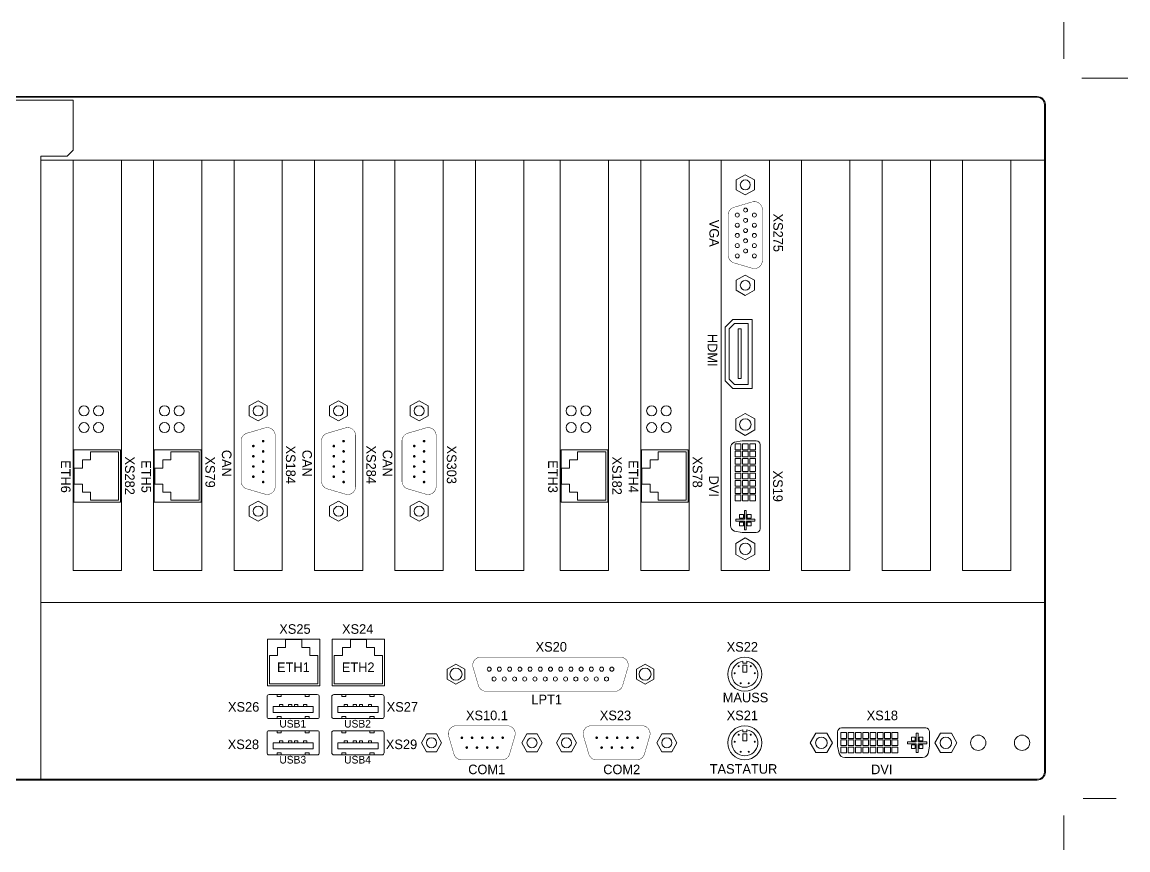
# Model space of a CAD drawing. Extents: x -2364 to 9601, y -871 to 1549.
# Drawn here: x 309.9 to 598.6, y 1332.4 to 1548.6 of the extents above; entities that cross this region are included whole.
import ezdxf

# ---------------------------------------------------------------- set-up
doc = ezdxf.new("R2010")
doc.units = 0
doc.layers.get('0').update_dxf_attribs({"linetype": 'CONTINUOUS'})
doc.layers.add('NRS', color=1, linetype='CONTINUOUS')

msp = doc.modelspace()

# ---------------------------------------------------------------- linework, layer by layer
at = {"color": 7, "lineweight": 13}
for p, q in [((581.84091, 1538.9886), (581.84091, 1548.57464)), ((598.5985, 1533.93128), (586.56107, 1533.93128)), ((574.95035, 1529.14134), (127.51889, 1529.14134)), ((574.95035, 1528.93128), (127.51889, 1528.93128)), ((188.82701, 1528.2272), (323.21553, 1528.2272)), ((323.21553, 1515.12335), (323.21553, 1528.2272)), ((576.84091, 1352.6895), (576.84091, 1527.04072)), ((577.05097, 1352.6895), (577.05097, 1527.04072)), ((314.8198, 1512.49749), (314.8198, 1513.58799)), ((314.8198, 1513.58799), (321.6375, 1513.58799)), ((321.6375, 1513.58799), (323.21553, 1515.12335)), ((314.8198, 1512.49749), (576.84091, 1512.49749)), ((314.8198, 1512.49749), (314.8198, 1405.36601)), ((314.8198, 1512.49749), (314.8198, 1405.36601)), ((314.8198, 1512.49749), (314.8198, 1350.79894)), ((323.22227, 1512.49749), (323.22227, 1405.36601)), ((323.22227, 1512.49749), (323.22227, 1405.36601)), ((335.82598, 1512.49749), (335.82598, 1405.36601)), ((335.82598, 1512.49749), (335.82598, 1405.36601)), ((335.82598, 1512.49749), (335.82598, 1405.36601)), ((335.82598, 1512.49749), (335.82598, 1405.36601)), ((344.22844, 1512.49749), (344.22844, 1405.36601)), ((356.83215, 1512.49749), (356.83215, 1405.36601)), ((356.83215, 1512.49749), (356.83215, 1405.36601)), ((365.23462, 1512.49749), (365.23462, 1405.36601)), ((377.83832, 1512.49749), (377.83832, 1405.36601)), ((377.83832, 1512.49749), (377.83832, 1405.36601)), ((386.24079, 1512.49749), (386.24079, 1405.36601)), ((552.79287, 1512.49749), (393.44617, 1512.49749)), ((398.84449, 1512.49749), (398.84449, 1405.36601)), ((398.84449, 1512.49749), (398.84449, 1405.36601)), ((407.24696, 1512.49749), (407.24696, 1405.36601)), ((419.85066, 1512.49749), (419.85066, 1405.36601)), ((419.85066, 1512.49749), (419.85066, 1405.36601)), ((428.25313, 1512.49749), (428.25313, 1405.36601)), ((440.85683, 1512.49749), (440.85683, 1405.36601)), ((440.85683, 1512.49749), (440.85683, 1405.36601)), ((450.41201, 1512.49749), (450.41201, 1405.36601)), ((463.01571, 1512.49749), (463.01571, 1405.36601)), ((463.01571, 1512.49749), (463.01571, 1405.36601)), ((471.41818, 1512.49749), (471.41818, 1405.36601)), ((484.02188, 1512.49749), (484.02188, 1405.36601)), ((484.02188, 1512.49749), (484.02188, 1405.36601)), ((492.42435, 1512.49749), (492.42435, 1405.36601)), ((505.02806, 1512.49749), (505.02806, 1405.36601)), ((505.02806, 1512.49749), (505.02806, 1405.36601)), ((513.43052, 1512.49749), (513.43052, 1405.36601)), ((526.03423, 1512.49749), (526.03423, 1405.36601)), ((526.03423, 1512.49749), (526.03423, 1405.36601)), ((534.4367, 1512.49749), (534.4367, 1405.36601)), ((547.0404, 1512.49749), (547.0404, 1405.36601)), ((555.44287, 1512.49749), (555.44287, 1405.36601)), ((568.04657, 1512.49749), (568.04657, 1405.36601)), ((498.71993, 1508.68086), (496.35934, 1507.36942)), ((496.35934, 1507.36942), (496.35934, 1504.74655)), ((501.08052, 1507.36942), (498.71993, 1508.68086)), ((501.08052, 1504.74655), (501.08052, 1507.36942)), ((496.35934, 1504.74655), (498.71993, 1503.43511)), ((498.71993, 1503.43511), (501.08052, 1504.74655)), ((498.71993, 1482.45211), (496.35934, 1481.14067)), ((496.35934, 1481.14067), (496.35934, 1478.51779)), ((501.08052, 1481.14067), (498.71993, 1482.45211)), ((501.08052, 1478.51779), (501.08052, 1481.14067)), ((496.35934, 1478.51779), (498.71993, 1477.20636)), ((498.71993, 1477.20636), (501.08052, 1478.51779)), ((493.4966, 1468.89618), (495.4966, 1470.89618)), ((494.4966, 1468.48196), (495.91081, 1469.89618)), ((495.4966, 1470.89618), (500.4966, 1470.89618)), ((495.91081, 1469.89618), (499.4966, 1469.89618)), ((499.4966, 1469.89618), (499.4966, 1453.89618)), ((500.4966, 1470.89618), (500.4966, 1452.89618)), ((493.4966, 1454.89618), (493.4966, 1468.89618)), ((494.4966, 1455.31039), (494.4966, 1468.48196)), ((496.89457, 1468.48196), (497.63006, 1468.48196)), ((496.89457, 1468.48196), (496.89457, 1455.47176)), ((497.63006, 1468.48196), (497.63006, 1455.47176)), ((494.4966, 1455.31039), (495.91081, 1453.89618)), ((497.63006, 1455.47176), (496.89457, 1455.47176)), ((493.4966, 1454.89618), (495.4966, 1452.89618)), ((500.4966, 1452.89618), (495.4966, 1452.89618)), ((499.4966, 1453.89618), (495.91081, 1453.89618)), ((369.17588, 1448.35349), (371.53647, 1449.66493)), ((371.53647, 1449.66493), (373.89706, 1448.35349)), ((390.18205, 1448.35349), (392.54264, 1449.66493)), ((392.54264, 1449.66493), (394.90323, 1448.35349)), ((411.18822, 1448.35349), (413.54881, 1449.66493)), ((413.54881, 1449.66493), (415.9094, 1448.35349)), ((369.17588, 1445.73062), (369.17588, 1448.35349)), ((373.89706, 1448.35349), (373.89706, 1445.73062)), ((390.18205, 1445.73062), (390.18205, 1448.35349)), ((394.90323, 1448.35349), (394.90323, 1445.73062)), ((411.18822, 1445.73062), (411.18822, 1448.35349)), ((415.9094, 1448.35349), (415.9094, 1445.73062)), ((498.71993, 1446.37387), (496.21993, 1444.9305)), ((501.21993, 1444.9305), (498.71993, 1446.37387)), ((371.53647, 1444.41918), (369.17588, 1445.73062)), ((373.89706, 1445.73062), (371.53647, 1444.41918)), ((392.54264, 1444.41918), (390.18205, 1445.73062)), ((394.90323, 1445.73062), (392.54264, 1444.41918)), ((413.54881, 1444.41918), (411.18822, 1445.73062)), ((415.9094, 1445.73062), (413.54881, 1444.41918)), ((496.21993, 1444.9305), (496.21993, 1442.04375)), ((501.21993, 1442.04375), (501.21993, 1444.9305)), ((496.21993, 1442.04375), (498.71993, 1440.60037)), ((498.71993, 1440.60037), (501.21993, 1442.04375)), ((497.85993, 1439.23712), (495.88559, 1438.82901)), ((497.56493, 1438.39712), (496.06493, 1438.39712)), ((496.06493, 1438.39712), (496.06493, 1436.89712)), ((497.56493, 1438.39712), (497.56493, 1436.89712)), ((497.85993, 1439.23712), (501.57993, 1439.23712)), ((497.96993, 1438.39712), (499.46993, 1438.39712)), ((497.96993, 1438.39712), (497.96993, 1436.89712)), ((499.46993, 1438.39712), (499.46993, 1436.89712)), ((499.87493, 1438.39712), (501.37493, 1438.39712)), ((499.87493, 1438.39712), (499.87493, 1436.89712)), ((501.37493, 1438.39712), (501.37493, 1436.89712)), ((502.57993, 1438.23712), (502.57993, 1416.23712)), ((335.62201, 1436.8278), (323.42624, 1436.8278)), ((323.42624, 1423.17378), (323.42624, 1436.8278)), ((327.74469, 1436.30264), (335.09685, 1436.30264)), ((327.74469, 1434.20202), (327.74469, 1436.30264)), ((335.09685, 1436.30264), (335.09685, 1423.69894)), ((335.62201, 1423.17378), (335.62201, 1436.8278)), ((356.62818, 1436.8278), (344.43241, 1436.8278)), ((344.43241, 1423.17378), (344.43241, 1436.8278)), ((348.75086, 1436.30264), (356.10302, 1436.30264)), ((348.75086, 1434.20202), (348.75086, 1436.30264)), ((356.10302, 1436.30264), (356.10302, 1423.69894)), ((356.62818, 1423.17378), (356.62818, 1436.8278)), ((462.81174, 1436.8278), (450.61598, 1436.8278)), ((450.61598, 1423.17378), (450.61598, 1436.8278)), ((454.93443, 1436.30264), (462.28659, 1436.30264)), ((454.93443, 1434.20202), (454.93443, 1436.30264)), ((462.28659, 1436.30264), (462.28659, 1423.69894)), ((462.81174, 1423.17378), (462.81174, 1436.8278)), ((483.81791, 1436.8278), (471.62215, 1436.8278)), ((471.62215, 1423.17378), (471.62215, 1436.8278)), ((475.9406, 1436.30264), (483.29276, 1436.30264)), ((475.9406, 1434.20202), (475.9406, 1436.30264)), ((483.29276, 1436.30264), (483.29276, 1423.69894)), ((483.81791, 1423.17378), (483.81791, 1436.8278)), ((494.85993, 1437.40598), (494.85993, 1417.06826)), ((497.56493, 1436.89712), (496.06493, 1436.89712)), ((496.06493, 1436.49212), (496.06493, 1434.99212)), ((497.56493, 1436.49212), (496.06493, 1436.49212)), ((497.56493, 1434.99212), (496.06493, 1434.99212)), ((497.56493, 1436.49212), (497.56493, 1434.99212)), ((497.96993, 1436.89712), (499.46993, 1436.89712)), ((497.96993, 1436.49212), (497.96993, 1434.99212)), ((497.96993, 1436.49212), (499.46993, 1436.49212)), ((497.96993, 1434.99212), (499.46993, 1434.99212)), ((499.46993, 1436.49212), (499.46993, 1434.99212)), ((499.87493, 1436.89712), (501.37493, 1436.89712)), ((499.87493, 1436.49212), (501.37493, 1436.49212)), ((499.87493, 1436.49212), (499.87493, 1434.99212)), ((499.87493, 1434.99212), (501.37493, 1434.99212)), ((501.37493, 1436.49212), (501.37493, 1434.99212)), ((323.54346, 1427.90017), (323.54346, 1432.10141)), ((323.54346, 1432.10141), (325.64408, 1432.10141)), ((325.64408, 1432.10141), (325.64408, 1434.20202)), ((325.64408, 1434.20202), (327.74469, 1434.20202)), ((344.54963, 1427.90017), (344.54963, 1432.10141)), ((344.54963, 1432.10141), (346.65025, 1432.10141)), ((346.65025, 1432.10141), (346.65025, 1434.20202)), ((346.65025, 1434.20202), (348.75086, 1434.20202)), ((450.73319, 1427.90017), (450.73319, 1432.10141)), ((450.73319, 1432.10141), (452.83381, 1432.10141)), ((452.83381, 1432.10141), (452.83381, 1434.20202)), ((452.83381, 1434.20202), (454.93443, 1434.20202)), ((471.73937, 1427.90017), (471.73937, 1432.10141)), ((471.73937, 1432.10141), (473.83998, 1432.10141)), ((473.83998, 1432.10141), (473.83998, 1434.20202)), ((473.83998, 1434.20202), (475.9406, 1434.20202)), ((496.06493, 1434.58712), (496.06493, 1433.08712)), ((497.56493, 1434.58712), (496.06493, 1434.58712)), ((497.56493, 1433.08712), (496.06493, 1433.08712)), ((496.06493, 1432.68212), (496.06493, 1431.18212)), ((497.56493, 1432.68212), (496.06493, 1432.68212)), ((497.56493, 1434.58712), (497.56493, 1433.08712)), ((497.56493, 1432.68212), (497.56493, 1431.18212)), ((497.96993, 1434.58712), (497.96993, 1433.08712)), ((497.96993, 1434.58712), (499.46993, 1434.58712)), ((497.96993, 1433.08712), (499.46993, 1433.08712)), ((497.96993, 1432.68212), (497.96993, 1431.18212)), ((497.96993, 1432.68212), (499.46993, 1432.68212)), ((499.46993, 1434.58712), (499.46993, 1433.08712)), ((499.46993, 1432.68212), (499.46993, 1431.18212)), ((499.87493, 1434.58712), (501.37493, 1434.58712)), ((499.87493, 1434.58712), (499.87493, 1433.08712)), ((499.87493, 1433.08712), (501.37493, 1433.08712)), ((499.87493, 1432.68212), (501.37493, 1432.68212)), ((499.87493, 1432.68212), (499.87493, 1431.18212)), ((501.37493, 1434.58712), (501.37493, 1433.08712)), ((501.37493, 1432.68212), (501.37493, 1431.18212)), ((497.56493, 1431.18212), (496.06493, 1431.18212)), ((496.06493, 1430.77712), (496.06493, 1429.27712)), ((497.56493, 1430.77712), (496.06493, 1430.77712)), ((497.56493, 1429.27712), (496.06493, 1429.27712)), ((497.56493, 1430.77712), (497.56493, 1429.27712)), ((497.96993, 1431.18212), (499.46993, 1431.18212)), ((497.96993, 1430.77712), (497.96993, 1429.27712)), ((497.96993, 1430.77712), (499.46993, 1430.77712)), ((497.96993, 1429.27712), (499.46993, 1429.27712)), ((499.46993, 1430.77712), (499.46993, 1429.27712)), ((499.87493, 1431.18212), (501.37493, 1431.18212)), ((499.87493, 1430.77712), (501.37493, 1430.77712)), ((499.87493, 1430.77712), (499.87493, 1429.27712)), ((499.87493, 1429.27712), (501.37493, 1429.27712)), ((501.37493, 1430.77712), (501.37493, 1429.27712)), ((325.64408, 1427.90017), (323.54346, 1427.90017)), ((325.64408, 1425.79956), (325.64408, 1427.90017)), ((346.65025, 1427.90017), (344.54963, 1427.90017)), ((346.65025, 1425.79956), (346.65025, 1427.90017)), ((452.83381, 1427.90017), (450.73319, 1427.90017)), ((452.83381, 1425.79956), (452.83381, 1427.90017)), ((473.83998, 1427.90017), (471.73937, 1427.90017)), ((473.83998, 1425.79956), (473.83998, 1427.90017)), ((496.06493, 1428.87212), (496.06493, 1427.37212)), ((497.56493, 1428.87212), (496.06493, 1428.87212)), ((497.56493, 1427.37212), (496.06493, 1427.37212)), ((496.06493, 1426.96712), (496.06493, 1425.46712)), ((497.56493, 1426.96712), (496.06493, 1426.96712)), ((497.56493, 1428.87212), (497.56493, 1427.37212)), ((497.56493, 1426.96712), (497.56493, 1425.46712)), ((497.96993, 1428.87212), (497.96993, 1427.37212)), ((497.96993, 1428.87212), (499.46993, 1428.87212)), ((497.96993, 1427.37212), (499.46993, 1427.37212)), ((497.96993, 1426.96712), (497.96993, 1425.46712)), ((497.96993, 1426.96712), (499.46993, 1426.96712)), ((499.46993, 1428.87212), (499.46993, 1427.37212)), ((499.46993, 1426.96712), (499.46993, 1425.46712)), ((499.87493, 1428.87212), (501.37493, 1428.87212)), ((499.87493, 1428.87212), (499.87493, 1427.37212)), ((499.87493, 1427.37212), (501.37493, 1427.37212)), ((499.87493, 1426.96712), (501.37493, 1426.96712)), ((499.87493, 1426.96712), (499.87493, 1425.46712)), ((501.37493, 1428.87212), (501.37493, 1427.37212)), ((501.37493, 1426.96712), (501.37493, 1425.46712)), ((327.74469, 1425.79956), (325.64408, 1425.79956)), ((327.74469, 1423.69894), (327.74469, 1425.79956)), ((335.09685, 1423.69894), (327.74469, 1423.69894)), ((348.75086, 1425.79956), (346.65025, 1425.79956)), ((348.75086, 1423.69894), (348.75086, 1425.79956)), ((356.10302, 1423.69894), (348.75086, 1423.69894)), ((369.17588, 1422.12474), (371.53647, 1423.43618)), ((371.53647, 1423.43618), (373.89706, 1422.12474)), ((390.18205, 1422.12474), (392.54264, 1423.43618)), ((392.54264, 1423.43618), (394.90323, 1422.12474)), ((411.18822, 1422.12474), (413.54881, 1423.43618)), ((413.54881, 1423.43618), (415.9094, 1422.12474)), ((454.93443, 1425.79956), (452.83381, 1425.79956)), ((454.93443, 1423.69894), (454.93443, 1425.79956)), ((462.28659, 1423.69894), (454.93443, 1423.69894)), ((475.9406, 1425.79956), (473.83998, 1425.79956)), ((475.9406, 1423.69894), (475.9406, 1425.79956)), ((483.29276, 1423.69894), (475.9406, 1423.69894)), ((497.56493, 1425.46712), (496.06493, 1425.46712)), ((496.06493, 1425.06212), (496.06493, 1423.56212)), ((497.56493, 1425.06212), (496.06493, 1425.06212)), ((497.56493, 1423.56212), (496.06493, 1423.56212)), ((497.56493, 1425.06212), (497.56493, 1423.56212)), ((497.96993, 1425.46712), (499.46993, 1425.46712)), ((497.96993, 1425.06212), (497.96993, 1423.56212)), ((497.96993, 1425.06212), (499.46993, 1425.06212)), ((497.96993, 1423.56212), (499.46993, 1423.56212)), ((499.46993, 1425.06212), (499.46993, 1423.56212)), ((499.87493, 1425.46712), (501.37493, 1425.46712)), ((499.87493, 1425.06212), (501.37493, 1425.06212)), ((499.87493, 1425.06212), (499.87493, 1423.56212)), ((499.87493, 1423.56212), (501.37493, 1423.56212)), ((501.37493, 1425.06212), (501.37493, 1423.56212)), ((323.42624, 1423.17378), (335.62201, 1423.17378)), ((344.43241, 1423.17378), (356.62818, 1423.17378)), ((369.17588, 1419.50186), (369.17588, 1422.12474)), ((373.89706, 1422.12474), (373.89706, 1419.50186)), ((390.18205, 1419.50186), (390.18205, 1422.12474)), ((394.90323, 1422.12474), (394.90323, 1419.50186)), ((411.18822, 1419.50186), (411.18822, 1422.12474)), ((415.9094, 1422.12474), (415.9094, 1419.50186)), ((450.61598, 1423.17378), (462.81174, 1423.17378)), ((471.62215, 1423.17378), (483.81791, 1423.17378)), ((498.46993, 1420.98712), (498.46993, 1418.73712)), ((498.46993, 1420.98712), (498.96993, 1420.98712)), ((498.96993, 1420.98712), (498.96993, 1418.73712)), ((371.53647, 1418.19043), (369.17588, 1419.50186)), ((373.89706, 1419.50186), (371.53647, 1418.19043)), ((392.54264, 1418.19043), (390.18205, 1419.50186)), ((394.90323, 1419.50186), (392.54264, 1418.19043)), ((413.54881, 1418.19043), (411.18822, 1419.50186)), ((415.9094, 1419.50186), (413.54881, 1418.19043)), ((496.21993, 1418.73712), (498.46993, 1418.73712)), ((496.21993, 1418.73712), (496.21993, 1418.23712)), ((496.21993, 1418.23712), (498.46993, 1418.23712)), ((497.21993, 1419.98712), (497.21993, 1418.98712)), ((498.21993, 1419.98712), (497.21993, 1419.98712)), ((498.21993, 1418.98712), (497.21993, 1418.98712)), ((498.21993, 1417.98712), (497.21993, 1417.98712)), ((497.21993, 1417.98712), (497.21993, 1416.98712)), ((498.21993, 1419.98712), (498.21993, 1418.98712)), ((498.21993, 1417.98712), (498.21993, 1416.98712)), ((498.46993, 1418.23712), (498.46993, 1415.98712)), ((498.96993, 1418.73712), (501.21993, 1418.73712)), ((498.96993, 1418.23712), (498.96993, 1415.98712)), ((498.96993, 1418.23712), (501.21993, 1418.23712)), ((499.21993, 1419.98712), (500.21993, 1419.98712)), ((499.21993, 1419.98712), (499.21993, 1418.98712)), ((499.21993, 1418.98712), (500.21993, 1418.98712)), ((499.21993, 1417.98712), (500.21993, 1417.98712)), ((499.21993, 1417.98712), (499.21993, 1416.98712)), ((500.21993, 1419.98712), (500.21993, 1418.98712)), ((500.21993, 1417.98712), (500.21993, 1416.98712)), ((501.21993, 1418.73712), (501.21993, 1418.23712)), ((497.85993, 1415.23712), (495.88559, 1415.64524)), ((498.21993, 1416.98712), (497.21993, 1416.98712)), ((497.85993, 1415.23712), (501.57993, 1415.23712)), ((498.46993, 1415.98712), (498.96993, 1415.98712)), ((499.21993, 1416.98712), (500.21993, 1416.98712)), ((496.21993, 1412.4305), (498.71993, 1413.87387)), ((496.21993, 1409.54375), (496.21993, 1412.4305)), ((498.71993, 1413.87387), (501.21993, 1412.4305)), ((501.21993, 1412.4305), (501.21993, 1409.54375)), ((498.71993, 1408.10037), (496.21993, 1409.54375)), ((501.21993, 1409.54375), (498.71993, 1408.10037)), ((335.82598, 1405.36601), (323.22227, 1405.36601)), ((356.83215, 1405.36601), (344.22844, 1405.36601)), ((377.83832, 1405.36601), (365.23462, 1405.36601)), ((398.84449, 1405.36601), (386.24079, 1405.36601)), ((419.85066, 1405.36601), (407.24696, 1405.36601)), ((440.85683, 1405.36601), (428.25313, 1405.36601)), ((463.01571, 1405.36601), (450.41201, 1405.36601)), ((484.02188, 1405.36601), (471.41818, 1405.36601)), ((505.02806, 1405.36601), (492.42435, 1405.36601)), ((526.03423, 1405.36601), (513.43052, 1405.36601)), ((547.0404, 1405.36601), (534.4367, 1405.36601)), ((568.04657, 1405.36601), (555.44287, 1405.36601)), ((576.84091, 1396.96354), (314.8198, 1396.96354)), ((373.98534, 1387.42971), (373.98534, 1375.23395)), ((373.98534, 1387.42971), (387.63935, 1387.42971)), ((378.71173, 1387.3125), (382.91296, 1387.3125)), ((378.71173, 1385.21188), (378.71173, 1387.3125)), ((382.91296, 1387.3125), (382.91296, 1385.21188)), ((387.63935, 1375.23395), (387.63935, 1387.42971)), ((390.89492, 1387.42971), (390.89492, 1375.23395)), ((390.89492, 1387.42971), (404.54893, 1387.42971)), ((395.62131, 1385.21188), (395.62131, 1387.3125)), ((395.62131, 1387.3125), (399.82254, 1387.3125)), ((399.82254, 1387.3125), (399.82254, 1385.21188)), ((404.54893, 1375.23395), (404.54893, 1387.42971)), ((374.51049, 1375.7591), (374.51049, 1383.11126)), ((374.51049, 1383.11126), (376.61111, 1383.11126)), ((376.61111, 1383.11126), (376.61111, 1385.21188)), ((376.61111, 1385.21188), (378.71173, 1385.21188)), ((382.91296, 1385.21188), (385.01358, 1385.21188)), ((385.01358, 1385.21188), (385.01358, 1383.11126)), ((385.01358, 1383.11126), (387.11419, 1383.11126)), ((387.11419, 1383.11126), (387.11419, 1375.7591)), ((391.42007, 1383.11126), (393.52069, 1383.11126)), ((391.42007, 1375.7591), (391.42007, 1383.11126)), ((393.52069, 1385.21188), (395.62131, 1385.21188)), ((393.52069, 1383.11126), (393.52069, 1385.21188)), ((399.82254, 1385.21188), (401.92316, 1385.21188)), ((401.92316, 1385.21188), (401.92316, 1383.11126)), ((401.92316, 1383.11126), (404.02377, 1383.11126)), ((404.02377, 1383.11126), (404.02377, 1375.7591)), ((420.90873, 1379.56526), (423.18271, 1380.87814)), ((423.18271, 1380.87814), (425.4567, 1379.56526)), ((470.27323, 1379.56526), (472.54722, 1380.87814)), ((472.54722, 1380.87814), (474.8212, 1379.56526)), ((498.05243, 1381.66211), (498.05243, 1381.13753)), ((498.05243, 1381.13753), (499.10158, 1381.13753)), ((498.05243, 1378.77695), (498.05243, 1380.61296)), ((498.05243, 1380.61296), (499.10158, 1380.61296)), ((499.10158, 1381.13753), (499.10158, 1381.66211)), ((499.10158, 1380.61296), (499.10158, 1378.77695)), ((420.90873, 1376.93949), (420.90873, 1379.56526)), ((425.4567, 1379.56526), (425.4567, 1376.93949)), ((470.27323, 1376.93949), (470.27323, 1379.56526)), ((474.8212, 1379.56526), (474.8212, 1376.93949)), ((499.10158, 1378.77695), (498.05243, 1378.77695)), ((373.98534, 1375.23395), (387.63935, 1375.23395)), ((387.11419, 1375.7591), (374.51049, 1375.7591)), ((390.89492, 1375.23395), (404.54893, 1375.23395)), ((404.02377, 1375.7591), (391.42007, 1375.7591)), ((423.18271, 1375.6266), (420.90873, 1376.93949)), ((425.4567, 1376.93949), (423.18271, 1375.6266)), ((472.54722, 1375.6266), (470.27323, 1376.93949)), ((474.8212, 1376.93949), (472.54722, 1375.6266)), ((373.85026, 1367.16959), (373.85026, 1372.42155)), ((374.37545, 1372.94675), (386.98017, 1372.94675)), ((376.47624, 1372.42155), (376.47624, 1372.94675)), ((376.47624, 1372.42155), (377.52663, 1372.42155)), ((377.52663, 1372.42155), (377.52663, 1372.94675)), ((383.82899, 1372.94675), (383.82899, 1372.42155)), ((383.82899, 1372.42155), (384.87938, 1372.42155)), ((384.87938, 1372.94675), (384.87938, 1372.42155)), ((387.50537, 1372.42155), (387.50537, 1367.16959)), ((390.75984, 1367.16959), (390.75984, 1372.42155)), ((391.28503, 1372.94675), (403.88975, 1372.94675)), ((393.38582, 1372.42155), (393.38582, 1372.94675)), ((393.38582, 1372.42155), (394.43621, 1372.42155)), ((394.43621, 1372.42155), (394.43621, 1372.94675)), ((400.73857, 1372.94675), (400.73857, 1372.42155)), ((400.73857, 1372.42155), (401.78896, 1372.42155)), ((401.78896, 1372.94675), (401.78896, 1372.42155)), ((404.41495, 1372.42155), (404.41495, 1367.16959)), ((385.92978, 1369.79557), (375.42585, 1369.79557)), ((375.42585, 1369.79557), (375.42585, 1368.21998)), ((377.94679, 1370.32077), (377.10647, 1370.32077)), ((377.10647, 1370.32077), (377.10647, 1369.79557)), ((377.94679, 1370.32077), (377.94679, 1369.79557)), ((380.31017, 1370.32077), (379.46986, 1370.32077)), ((379.46986, 1370.32077), (379.46986, 1369.79557)), ((380.31017, 1370.32077), (380.31017, 1369.79557)), ((381.04545, 1369.79557), (381.04545, 1370.32077)), ((381.88576, 1370.32077), (381.04545, 1370.32077)), ((381.88576, 1369.79557), (381.88576, 1370.32077)), ((383.40883, 1369.79557), (383.40883, 1370.32077)), ((384.24915, 1370.32077), (383.40883, 1370.32077)), ((384.24915, 1369.79557), (384.24915, 1370.32077)), ((385.92978, 1368.21998), (385.92978, 1369.79557)), ((392.33543, 1369.79557), (392.33543, 1368.21998)), ((402.83936, 1369.79557), (392.33543, 1369.79557)), ((394.85637, 1370.32077), (394.01605, 1370.32077)), ((394.01605, 1370.32077), (394.01605, 1369.79557)), ((394.85637, 1370.32077), (394.85637, 1369.79557)), ((397.21975, 1370.32077), (396.37944, 1370.32077)), ((396.37944, 1370.32077), (396.37944, 1369.79557)), ((397.21975, 1370.32077), (397.21975, 1369.79557)), ((397.95503, 1369.79557), (397.95503, 1370.32077)), ((398.79534, 1370.32077), (397.95503, 1370.32077)), ((398.79534, 1369.79557), (398.79534, 1370.32077)), ((400.31841, 1369.79557), (400.31841, 1370.32077)), ((401.15873, 1370.32077), (400.31841, 1370.32077)), ((401.15873, 1369.79557), (401.15873, 1370.32077)), ((402.83936, 1368.21998), (402.83936, 1369.79557)), ((386.98017, 1366.64439), (374.37545, 1366.64439)), ((375.42585, 1368.21998), (385.92978, 1368.21998)), ((376.47624, 1366.64439), (376.47624, 1367.16959)), ((377.52663, 1367.16959), (376.47624, 1367.16959)), ((377.52663, 1366.64439), (377.52663, 1367.16959)), ((384.87938, 1367.16959), (383.82899, 1367.16959)), ((383.82899, 1367.16959), (383.82899, 1366.64439)), ((384.87938, 1367.16959), (384.87938, 1366.64439)), ((403.88975, 1366.64439), (391.28503, 1366.64439)), ((392.33543, 1368.21998), (402.83936, 1368.21998)), ((393.38582, 1366.64439), (393.38582, 1367.16959)), ((394.43621, 1367.16959), (393.38582, 1367.16959)), ((394.43621, 1366.64439), (394.43621, 1367.16959)), ((400.73857, 1367.16959), (400.73857, 1366.64439)), ((401.78896, 1367.16959), (400.73857, 1367.16959)), ((401.78896, 1367.16959), (401.78896, 1366.64439)), ((373.85026, 1357.71605), (373.85026, 1362.96802)), ((374.37545, 1363.49321), (386.98017, 1363.49321)), ((376.47624, 1362.96802), (376.47624, 1363.49321)), ((376.47624, 1362.96802), (377.52663, 1362.96802)), ((377.52663, 1362.96802), (377.52663, 1363.49321)), ((383.82899, 1363.49321), (383.82899, 1362.96802)), ((383.82899, 1362.96802), (384.87938, 1362.96802)), ((384.87938, 1363.49321), (384.87938, 1362.96802)), ((387.50537, 1362.96802), (387.50537, 1357.71605)), ((390.75984, 1357.71605), (390.75984, 1362.96802)), ((391.28503, 1363.49321), (403.88975, 1363.49321)), ((393.38582, 1362.96802), (393.38582, 1363.49321)), ((393.38582, 1362.96802), (394.43621, 1362.96802)), ((394.43621, 1362.96802), (394.43621, 1363.49321)), ((400.73857, 1363.49321), (400.73857, 1362.96802)), ((400.73857, 1362.96802), (401.78896, 1362.96802)), ((401.78896, 1363.49321), (401.78896, 1362.96802)), ((404.41495, 1362.96802), (404.41495, 1357.71605)), ((414.17902, 1360.34203), (415.49046, 1362.70262)), ((415.49046, 1362.70262), (418.11334, 1362.70262)), ((418.11334, 1362.70262), (419.42477, 1360.34203)), ((440.40778, 1360.34203), (441.71921, 1362.70262)), ((441.71921, 1362.70262), (444.34209, 1362.70262)), ((444.34209, 1362.70262), (445.65353, 1360.34203)), ((449.38633, 1360.34203), (450.69776, 1362.70262)), ((450.69776, 1362.70262), (453.32064, 1362.70262)), ((453.32064, 1362.70262), (454.63208, 1360.34203)), ((475.61508, 1360.34203), (476.92652, 1362.70262)), ((476.92652, 1362.70262), (479.54939, 1362.70262)), ((479.54939, 1362.70262), (480.86083, 1360.34203)), ((498.05243, 1363.75177), (498.05243, 1363.2272)), ((498.05243, 1363.2272), (499.10158, 1363.2272)), ((498.05243, 1362.70262), (499.10158, 1362.70262)), ((498.05243, 1360.86661), (498.05243, 1362.70262)), ((499.10158, 1363.2272), (499.10158, 1363.75177)), ((499.10158, 1362.70262), (499.10158, 1360.86661)), ((517.13529, 1362.84203), (515.69191, 1360.34203)), ((520.02204, 1362.84203), (517.13529, 1362.84203)), ((521.46542, 1360.34203), (520.02204, 1362.84203)), ((522.82866, 1359.48203), (522.82866, 1363.20203)), ((523.66866, 1361.49703), (523.66866, 1362.99703)), ((523.66866, 1362.99703), (525.16866, 1362.99703)), ((523.82866, 1364.20203), (545.82866, 1364.20203)), ((525.16866, 1361.49703), (525.16866, 1362.99703)), ((525.57366, 1361.49703), (525.57366, 1362.99703)), ((525.57366, 1362.99703), (527.07366, 1362.99703)), ((527.07366, 1361.49703), (527.07366, 1362.99703)), ((527.47866, 1361.49703), (527.47866, 1362.99703)), ((527.47866, 1362.99703), (528.97866, 1362.99703)), ((528.97866, 1361.49703), (528.97866, 1362.99703)), ((529.38366, 1361.49703), (529.38366, 1362.99703)), ((529.38366, 1362.99703), (530.88366, 1362.99703)), ((530.88366, 1361.49703), (530.88366, 1362.99703)), ((531.28866, 1361.49703), (531.28866, 1362.99703)), ((531.28866, 1362.99703), (532.78866, 1362.99703)), ((532.78866, 1361.49703), (532.78866, 1362.99703)), ((533.19366, 1361.49703), (533.19366, 1362.99703)), ((533.19366, 1362.99703), (534.69366, 1362.99703)), ((534.69366, 1361.49703), (534.69366, 1362.99703)), ((535.09866, 1361.49703), (535.09866, 1362.99703)), ((535.09866, 1362.99703), (536.59866, 1362.99703)), ((536.59866, 1361.49703), (536.59866, 1362.99703)), ((537.00366, 1361.49703), (537.00366, 1362.99703)), ((537.00366, 1362.99703), (538.50366, 1362.99703)), ((538.50366, 1361.49703), (538.50366, 1362.99703)), ((543.32866, 1360.59203), (543.32866, 1362.84203)), ((543.32866, 1362.84203), (543.82866, 1362.84203)), ((543.82866, 1360.59203), (543.82866, 1362.84203)), ((546.82866, 1359.48203), (546.82866, 1363.20203)), ((548.19191, 1360.34203), (549.63529, 1362.84203)), ((549.63529, 1362.84203), (552.52204, 1362.84203)), ((552.52204, 1362.84203), (553.96542, 1360.34203)), ((385.92978, 1360.34203), (375.42585, 1360.34203)), ((375.42585, 1360.34203), (375.42585, 1358.76644)), ((377.94679, 1360.86723), (377.10647, 1360.86723)), ((377.10647, 1360.86723), (377.10647, 1360.34203)), ((377.94679, 1360.86723), (377.94679, 1360.34203)), ((380.31017, 1360.86723), (379.46986, 1360.86723)), ((379.46986, 1360.86723), (379.46986, 1360.34203)), ((380.31017, 1360.86723), (380.31017, 1360.34203)), ((381.04545, 1360.34203), (381.04545, 1360.86723)), ((381.88576, 1360.86723), (381.04545, 1360.86723)), ((381.88576, 1360.34203), (381.88576, 1360.86723)), ((383.40883, 1360.34203), (383.40883, 1360.86723)), ((384.24915, 1360.86723), (383.40883, 1360.86723)), ((384.24915, 1360.34203), (384.24915, 1360.86723)), ((385.92978, 1358.76644), (385.92978, 1360.34203)), ((402.83936, 1360.34203), (392.33543, 1360.34203)), ((392.33543, 1360.34203), (392.33543, 1358.76644)), ((394.85637, 1360.86723), (394.01605, 1360.86723)), ((394.01605, 1360.86723), (394.01605, 1360.34203)), ((394.85637, 1360.86723), (394.85637, 1360.34203)), ((396.37944, 1360.86723), (396.37944, 1360.34203)), ((397.21975, 1360.86723), (396.37944, 1360.86723)), ((397.21975, 1360.86723), (397.21975, 1360.34203)), ((397.95503, 1360.34203), (397.95503, 1360.86723)), ((398.79534, 1360.86723), (397.95503, 1360.86723)), ((398.79534, 1360.34203), (398.79534, 1360.86723)), ((400.31841, 1360.34203), (400.31841, 1360.86723)), ((401.15873, 1360.86723), (400.31841, 1360.86723)), ((401.15873, 1360.34203), (401.15873, 1360.86723)), ((402.83936, 1358.76644), (402.83936, 1360.34203)), ((415.49046, 1357.98145), (414.17902, 1360.34203)), ((419.42477, 1360.34203), (418.11334, 1357.98145)), ((441.71921, 1357.98145), (440.40778, 1360.34203)), ((445.65353, 1360.34203), (444.34209, 1357.98145)), ((450.69776, 1357.98145), (449.38633, 1360.34203)), ((454.63208, 1360.34203), (453.32064, 1357.98145)), ((476.92652, 1357.98145), (475.61508, 1360.34203)), ((480.86083, 1360.34203), (479.54939, 1357.98145)), ((499.10158, 1360.86661), (498.05243, 1360.86661)), ((515.69191, 1360.34203), (517.13529, 1357.84203)), ((520.02204, 1357.84203), (521.46542, 1360.34203)), ((523.66866, 1361.49703), (525.16866, 1361.49703)), ((523.66866, 1359.59203), (523.66866, 1361.09203)), ((523.66866, 1361.09203), (525.16866, 1361.09203)), ((525.16866, 1359.59203), (525.16866, 1361.09203)), ((525.57366, 1361.49703), (527.07366, 1361.49703)), ((525.57366, 1361.09203), (527.07366, 1361.09203)), ((525.57366, 1359.59203), (525.57366, 1361.09203)), ((527.07366, 1359.59203), (527.07366, 1361.09203)), ((527.47866, 1361.49703), (528.97866, 1361.49703)), ((527.47866, 1361.09203), (528.97866, 1361.09203)), ((527.47866, 1359.59203), (527.47866, 1361.09203)), ((528.97866, 1359.59203), (528.97866, 1361.09203)), ((529.38366, 1361.49703), (530.88366, 1361.49703)), ((529.38366, 1361.09203), (530.88366, 1361.09203)), ((529.38366, 1359.59203), (529.38366, 1361.09203)), ((530.88366, 1359.59203), (530.88366, 1361.09203)), ((531.28866, 1361.49703), (532.78866, 1361.49703)), ((531.28866, 1361.09203), (532.78866, 1361.09203)), ((531.28866, 1359.59203), (531.28866, 1361.09203)), ((532.78866, 1359.59203), (532.78866, 1361.09203)), ((533.19366, 1361.49703), (534.69366, 1361.49703)), ((533.19366, 1361.09203), (534.69366, 1361.09203)), ((533.19366, 1359.59203), (533.19366, 1361.09203)), ((534.69366, 1359.59203), (534.69366, 1361.09203)), ((535.09866, 1361.49703), (536.59866, 1361.49703)), ((535.09866, 1361.09203), (536.59866, 1361.09203)), ((535.09866, 1359.59203), (535.09866, 1361.09203)), ((536.59866, 1359.59203), (536.59866, 1361.09203)), ((537.00366, 1361.49703), (538.50366, 1361.49703)), ((537.00366, 1361.09203), (538.50366, 1361.09203)), ((537.00366, 1359.59203), (537.00366, 1361.09203)), ((538.50366, 1359.59203), (538.50366, 1361.09203)), ((541.07866, 1360.59203), (543.32866, 1360.59203)), ((541.07866, 1360.09203), (541.07866, 1360.59203)), ((541.07866, 1360.09203), (543.32866, 1360.09203)), ((542.07866, 1360.84203), (542.07866, 1361.84203)), ((542.07866, 1361.84203), (543.07866, 1361.84203)), ((542.07866, 1360.84203), (543.07866, 1360.84203)), ((542.07866, 1359.84203), (543.07866, 1359.84203)), ((542.07866, 1359.84203), (542.07866, 1358.84203)), ((543.07866, 1360.84203), (543.07866, 1361.84203)), ((543.07866, 1359.84203), (543.07866, 1358.84203)), ((543.32866, 1357.84203), (543.32866, 1360.09203)), ((543.82866, 1360.59203), (546.07866, 1360.59203)), ((543.82866, 1360.09203), (546.07866, 1360.09203)), ((543.82866, 1357.84203), (543.82866, 1360.09203)), ((544.07866, 1360.84203), (544.07866, 1361.84203)), ((544.07866, 1361.84203), (545.07866, 1361.84203)), ((544.07866, 1360.84203), (545.07866, 1360.84203)), ((544.07866, 1359.84203), (544.07866, 1358.84203)), ((544.07866, 1359.84203), (545.07866, 1359.84203)), ((545.07866, 1360.84203), (545.07866, 1361.84203)), ((545.07866, 1359.84203), (545.07866, 1358.84203)), ((546.07866, 1360.09203), (546.07866, 1360.59203)), ((549.63529, 1357.84203), (548.19191, 1360.34203)), ((553.96542, 1360.34203), (552.52204, 1357.84203)), ((386.98017, 1357.19085), (374.37545, 1357.19085)), ((375.42585, 1358.76644), (385.92978, 1358.76644)), ((376.47624, 1357.19085), (376.47624, 1357.71605)), ((377.52663, 1357.71605), (376.47624, 1357.71605)), ((377.52663, 1357.19085), (377.52663, 1357.71605)), ((384.87938, 1357.71605), (383.82899, 1357.71605)), ((383.82899, 1357.71605), (383.82899, 1357.19085)), ((384.87938, 1357.71605), (384.87938, 1357.19085)), ((403.88975, 1357.19085), (391.28503, 1357.19085)), ((392.33543, 1358.76644), (402.83936, 1358.76644)), ((393.38582, 1357.19085), (393.38582, 1357.71605)), ((394.43621, 1357.71605), (393.38582, 1357.71605)), ((394.43621, 1357.19085), (394.43621, 1357.71605)), ((401.78896, 1357.71605), (400.73857, 1357.71605)), ((400.73857, 1357.71605), (400.73857, 1357.19085)), ((401.78896, 1357.71605), (401.78896, 1357.19085)), ((418.11334, 1357.98145), (415.49046, 1357.98145)), ((444.34209, 1357.98145), (441.71921, 1357.98145)), ((453.32064, 1357.98145), (450.69776, 1357.98145)), ((479.54939, 1357.98145), (476.92652, 1357.98145)), ((517.13529, 1357.84203), (520.02204, 1357.84203)), ((522.82866, 1359.48203), (523.23678, 1357.50769)), ((523.66866, 1359.59203), (525.16866, 1359.59203)), ((523.66866, 1359.18703), (523.66866, 1357.68703)), ((523.66866, 1359.18703), (525.16866, 1359.18703)), ((523.66866, 1357.68703), (525.16866, 1357.68703)), ((525.16866, 1359.18703), (525.16866, 1357.68703)), ((525.57366, 1359.59203), (527.07366, 1359.59203)), ((525.57366, 1359.18703), (527.07366, 1359.18703)), ((525.57366, 1359.18703), (525.57366, 1357.68703)), ((525.57366, 1357.68703), (527.07366, 1357.68703)), ((527.07366, 1359.18703), (527.07366, 1357.68703)), ((527.47866, 1359.59203), (528.97866, 1359.59203)), ((527.47866, 1359.18703), (528.97866, 1359.18703)), ((527.47866, 1359.18703), (527.47866, 1357.68703)), ((527.47866, 1357.68703), (528.97866, 1357.68703)), ((528.97866, 1359.18703), (528.97866, 1357.68703)), ((529.38366, 1359.59203), (530.88366, 1359.59203)), ((529.38366, 1359.18703), (530.88366, 1359.18703)), ((529.38366, 1359.18703), (529.38366, 1357.68703)), ((529.38366, 1357.68703), (530.88366, 1357.68703)), ((530.88366, 1359.18703), (530.88366, 1357.68703)), ((531.28866, 1359.59203), (532.78866, 1359.59203)), ((531.28866, 1359.18703), (532.78866, 1359.18703)), ((531.28866, 1359.18703), (531.28866, 1357.68703)), ((531.28866, 1357.68703), (532.78866, 1357.68703)), ((532.78866, 1359.18703), (532.78866, 1357.68703)), ((533.19366, 1359.59203), (534.69366, 1359.59203)), ((533.19366, 1359.18703), (534.69366, 1359.18703)), ((533.19366, 1359.18703), (533.19366, 1357.68703)), ((533.19366, 1357.68703), (534.69366, 1357.68703)), ((534.69366, 1359.18703), (534.69366, 1357.68703)), ((535.09866, 1359.59203), (536.59866, 1359.59203)), ((535.09866, 1359.18703), (536.59866, 1359.18703)), ((535.09866, 1359.18703), (535.09866, 1357.68703)), ((535.09866, 1357.68703), (536.59866, 1357.68703)), ((536.59866, 1359.18703), (536.59866, 1357.68703)), ((537.00366, 1359.59203), (538.50366, 1359.59203)), ((537.00366, 1359.18703), (538.50366, 1359.18703)), ((537.00366, 1359.18703), (537.00366, 1357.68703)), ((537.00366, 1357.68703), (538.50366, 1357.68703)), ((538.50366, 1359.18703), (538.50366, 1357.68703)), ((542.07866, 1358.84203), (543.07866, 1358.84203)), ((543.32866, 1357.84203), (543.82866, 1357.84203)), ((544.07866, 1358.84203), (545.07866, 1358.84203)), ((546.82866, 1359.48203), (546.42055, 1357.50769)), ((552.52204, 1357.84203), (549.63529, 1357.84203)), ((524.6598, 1356.48203), (544.99753, 1356.48203)), ((127.51889, 1350.79894), (574.95035, 1350.79894)), ((127.51889, 1350.58888), (574.95035, 1350.58888)), ((586.89823, 1345.79894), (595.56411, 1345.79894)), ((581.84091, 1332.36281), (581.84091, 1341.32023))]:
    msp.add_line(p, q, dxfattribs=at)
for points, const_width in [([(503.17882, 1486.30558), (503.17882, 1499.58164, 0.500705616), (500.48845, 1501.59467), (495.76727, 1500.20609, 0.332706414), (494.26104, 1498.19306), (494.26104, 1487.69416, 0.332706414), (495.76727, 1485.68112), (500.48845, 1484.29254, 0.500705616)], 0.10492), ([(375.99536, 1440.56571), (375.99536, 1427.28965, -0.500705616), (373.30499, 1425.27661), (368.58381, 1426.66519, -0.332706414), (367.07758, 1428.67823), (367.07758, 1439.17713, -0.332706414), (368.58381, 1441.19016), (373.30499, 1442.57874, -0.500705616)], 0.10492), ([(397.00153, 1440.56571), (397.00153, 1427.28965, -0.500705616), (394.31116, 1425.27661), (389.58998, 1426.66519, -0.332706414), (388.08375, 1428.67823), (388.08375, 1439.17713, -0.332706414), (389.58998, 1441.19016), (394.31116, 1442.57874, -0.500705616)], 0.10492), ([(418.0077, 1440.56571), (418.0077, 1427.28965, -0.500705616), (415.31733, 1425.27661), (410.59615, 1426.66519, -0.332706414), (409.08992, 1428.67823), (409.08992, 1439.17713, -0.332706414), (410.59615, 1441.19016), (415.31733, 1442.57874, -0.500705616)], 0.10492), ([(370.11178, 1437.84144, 1), (370.45415, 1437.84144, 1)], 0.34237), ([(372.67556, 1439.1196, 1), (373.01793, 1439.1196, 1)], 0.34237), ([(391.11795, 1437.84144, 1), (391.46032, 1437.84144, 1)], 0.34237), ([(393.68173, 1439.1196, 1), (394.0241, 1439.1196, 1)], 0.34237), ([(412.12412, 1437.84144, 1), (412.46649, 1437.84144, 1)], 0.34237), ([(414.6879, 1439.1196, 1), (415.03028, 1439.1196, 1)], 0.34237), ([(370.11178, 1435.17366, 1), (370.45415, 1435.17366, 1)], 0.34237), ([(372.67556, 1436.45182, 1), (373.01793, 1436.45182, 1)], 0.34237), ([(391.11795, 1435.17366, 1), (391.46032, 1435.17366, 1)], 0.34237), ([(393.68173, 1436.45182, 1), (394.0241, 1436.45182, 1)], 0.34237), ([(412.12412, 1435.17366, 1), (412.46649, 1435.17366, 1)], 0.34237), ([(414.6879, 1436.45182, 1), (415.03028, 1436.45182, 1)], 0.34237), ([(370.11178, 1432.50588, 1), (370.45415, 1432.50588, 1)], 0.34237), ([(372.67556, 1433.78404, 1), (373.01793, 1433.78404, 1)], 0.34237), ([(391.11795, 1432.50588, 1), (391.46032, 1432.50588, 1)], 0.34237), ([(393.68173, 1433.78404, 1), (394.0241, 1433.78404, 1)], 0.34237), ([(412.12412, 1432.50588, 1), (412.46649, 1432.50588, 1)], 0.34237), ([(414.6879, 1433.78404, 1), (415.03028, 1433.78404, 1)], 0.34237), ([(370.11178, 1429.83809, 1), (370.45415, 1429.83809, 1)], 0.34237), ([(372.67556, 1431.11625, 1), (373.01793, 1431.11625, 1)], 0.34237), ([(391.11795, 1429.83809, 1), (391.46032, 1429.83809, 1)], 0.34237), ([(393.68173, 1431.11625, 1), (394.0241, 1431.11625, 1)], 0.34237), ([(412.12412, 1429.83809, 1), (412.46649, 1429.83809, 1)], 0.34237), ([(414.6879, 1431.11625, 1), (415.03028, 1431.11625, 1)], 0.34237), ([(372.67556, 1428.44847, 1), (373.01793, 1428.44847, 1)], 0.34237), ([(393.68173, 1428.44847, 1), (394.0241, 1428.44847, 1)], 0.34237), ([(414.6879, 1428.44847, 1), (415.03028, 1428.44847, 1)], 0.34237), ([(429.66621, 1382.71618), (466.06372, 1382.71618, -0.500705616), (468.07898, 1380.02284), (466.68886, 1375.29645, -0.332706414), (464.6736, 1373.78856), (431.05632, 1373.78856, -0.332706414), (429.04107, 1375.29645), (427.65095, 1380.02284, -0.500705616)], 0.10503), ([(496.87213, 1380.35067, 1), (497.13442, 1380.35067, 1)], 0.26229), ([(500.01958, 1380.35067, 1), (500.28187, 1380.35067, 1)], 0.26229), ([(495.82298, 1378.51466, 1), (496.08527, 1378.51466, 1)], 0.26229), ([(501.06873, 1378.51466, 1), (501.33102, 1378.51466, 1)], 0.26229), ([(497.39671, 1375.89178, 1), (497.65899, 1375.89178, 1)], 0.26229), ([(499.49501, 1375.89178, 1), (499.75729, 1375.89178, 1)], 0.26229), ([(423.27825, 1364.80092), (436.5543, 1364.80092, -0.500705616), (438.56734, 1362.11055), (437.17876, 1357.38938, -0.332706414), (435.16572, 1355.88314), (424.66683, 1355.88314, -0.332706414), (422.65379, 1357.38938), (421.26521, 1362.11055, -0.500705616)], 0.10492), ([(458.48555, 1364.80092), (471.76161, 1364.80092, -0.500705616), (473.77464, 1362.11055), (472.38606, 1357.38938, -0.332706414), (470.37303, 1355.88314), (459.87413, 1355.88314, -0.332706414), (457.86109, 1357.38938), (456.47251, 1362.11055, -0.500705616)], 0.10492), ([(496.87213, 1362.44033, 1), (497.13442, 1362.44033, 1)], 0.26229), ([(500.01958, 1362.44033, 1), (500.28187, 1362.44033, 1)], 0.26229), ([(424.72435, 1361.48113, 1), (424.72435, 1361.8235, 1)], 0.34237), ([(427.39213, 1361.48113, 1), (427.39213, 1361.8235, 1)], 0.34237), ([(430.05992, 1361.48113, 1), (430.05992, 1361.8235, 1)], 0.34237), ([(432.7277, 1361.48113, 1), (432.7277, 1361.8235, 1)], 0.34237), ([(435.39548, 1361.48113, 1), (435.39548, 1361.8235, 1)], 0.34237), ([(459.93165, 1361.48113, 1), (459.93165, 1361.8235, 1)], 0.34237), ([(462.59944, 1361.48113, 1), (462.59944, 1361.8235, 1)], 0.34237), ([(465.26722, 1361.48113, 1), (465.26722, 1361.8235, 1)], 0.34237), ([(467.935, 1361.48113, 1), (467.935, 1361.8235, 1)], 0.34237), ([(470.60279, 1361.48113, 1), (470.60279, 1361.8235, 1)], 0.34237), ([(495.82298, 1360.60432, 1), (496.08527, 1360.60432, 1)], 0.26229), ([(501.06873, 1360.60432, 1), (501.33102, 1360.60432, 1)], 0.26229), ([(426.00251, 1358.91735, 1), (426.00251, 1359.25972, 1)], 0.34237), ([(428.67029, 1358.91735, 1), (428.67029, 1359.25972, 1)], 0.34237), ([(431.33808, 1358.91735, 1), (431.33808, 1359.25972, 1)], 0.34237), ([(434.00586, 1358.91735, 1), (434.00586, 1359.25972, 1)], 0.34237), ([(461.20981, 1358.91735, 1), (461.20981, 1359.25972, 1)], 0.34237), ([(463.8776, 1358.91735, 1), (463.8776, 1359.25972, 1)], 0.34237), ([(466.54538, 1358.91735, 1), (466.54538, 1359.25972, 1)], 0.34237), ([(469.21316, 1358.91735, 1), (469.21316, 1359.25972, 1)], 0.34237), ([(497.39671, 1357.98145, 1), (497.65899, 1357.98145, 1)], 0.26229), ([(499.49501, 1357.98145, 1), (499.75729, 1357.98145, 1)], 0.26229)]:
    msp.add_lwpolyline(points, format="xyb", close=True, dxfattribs=dict(at, const_width=const_width))
at = {"color": 7, "lineweight": 13, "const_width": 0.1}
for points in [[(502.57993, 1438.23712), (502.57993, 1416.23712, -0.414213562), (501.57993, 1415.23712), (497.85993, 1415.23712), (495.88559, 1415.64524, -0.389264752), (494.85993, 1417.06826), (494.85993, 1437.40598, -0.322822806), (495.88559, 1438.82901), (497.85993, 1439.23712), (501.57993, 1439.23712, -0.414213562), (502.57993, 1438.23712, -1)], [(523.82866, 1364.20203), (545.82866, 1364.20203, -0.414213562), (546.82866, 1363.20203), (546.82866, 1359.48203), (546.42055, 1357.50769, -0.389264752), (544.99753, 1356.48203), (524.6598, 1356.48203, -0.322822806), (523.23678, 1357.50769), (522.82866, 1359.48203), (522.82866, 1363.20203, -0.414213562), (523.82866, 1364.20203, -1)]]:
    msp.add_lwpolyline(points, format="xyb", dxfattribs=at)
at = {"color": 7, "lineweight": 13}
for centre, radius in [((498.71993, 1506.05798), 1.31144), ((496.62163, 1498.18102), 0.52458), ((498.78185, 1499.46523), 0.52458), ((501.08052, 1498.18102), 0.52458), ((496.62163, 1495.51618), 0.52458), ((498.78185, 1496.79293), 0.52458), ((501.08052, 1495.51618), 0.52458), ((496.62163, 1492.85134), 0.52458), ((498.78185, 1494.12808), 0.52458), ((501.08052, 1492.85134), 0.52458), ((496.62163, 1490.18649), 0.52458), ((498.78185, 1491.46324), 0.52458), ((501.08052, 1490.18649), 0.52458), ((496.62163, 1487.52165), 0.52458), ((498.78185, 1488.7984), 0.52458), ((501.08052, 1487.52165), 0.52458), ((498.71993, 1479.82923), 1.31144), ((326.07322, 1447.04205), 1.31144), ((329.87977, 1447.04205), 1.31144), ((347.07939, 1447.04205), 1.31144), ((350.88594, 1447.04205), 1.31144), ((371.53647, 1447.04205), 1.31144), ((392.54264, 1447.04205), 1.31144), ((413.54881, 1447.04205), 1.31144), ((453.26295, 1447.04205), 1.31144), ((457.0695, 1447.04205), 1.31144), ((474.26913, 1447.04205), 1.31144), ((478.07567, 1447.04205), 1.31144), ((326.07322, 1442.66827), 1.31144), ((329.87977, 1442.66827), 1.31144), ((347.07939, 1442.66827), 1.31144), ((350.88594, 1442.66827), 1.31144), ((453.26295, 1442.66827), 1.31144), ((457.0695, 1442.66827), 1.31144), ((474.26913, 1442.66827), 1.31144), ((478.07567, 1442.66827), 1.31144), ((498.71993, 1443.48712), 1.5), ((371.53647, 1420.8133), 1.31144), ((392.54264, 1420.8133), 1.31144), ((413.54881, 1420.8133), 1.31144), ((498.71993, 1410.98712), 1.5), ((431.85826, 1379.56526), 0.52515), ((434.52604, 1379.56526), 0.52515), ((437.19383, 1379.56526), 0.52515), ((439.86161, 1379.56526), 0.52515), ((442.5294, 1379.56526), 0.52515), ((445.19718, 1379.56526), 0.52515), ((447.86496, 1379.56526), 0.52515), ((450.53275, 1379.56526), 0.52515), ((450.53275, 1379.56526), 0.52515), ((453.20053, 1379.56526), 0.52515), ((453.20053, 1379.56526), 0.52515), ((455.86832, 1379.56526), 0.52515), ((455.86832, 1379.56526), 0.52515), ((458.5361, 1379.56526), 0.52515), ((458.5361, 1379.56526), 0.52515), ((461.20388, 1379.56526), 0.52515), ((461.20388, 1379.56526), 0.52515), ((463.87167, 1379.56526), 0.52515), ((463.87167, 1379.56526), 0.52515), ((498.577, 1378.25237), 4.45889), ((423.18271, 1378.25237), 1.57546), ((433.13642, 1377.00148), 0.52515), ((435.8042, 1377.00148), 0.52515), ((438.47199, 1377.00148), 0.52515), ((441.13977, 1377.00148), 0.52515), ((443.80756, 1377.00148), 0.52515), ((446.47534, 1377.00148), 0.52515), ((449.14312, 1377.00148), 0.52515), ((451.81091, 1377.00148), 0.52515), ((454.47869, 1377.00148), 0.52515), ((457.14647, 1377.00148), 0.52515), ((459.81426, 1377.00148), 0.52515), ((462.48204, 1377.00148), 0.52515), ((472.54722, 1378.25237), 1.57546), ((498.577, 1360.34203), 4.45889), ((416.8019, 1360.34203), 1.31144), ((443.03065, 1360.34203), 1.31144), ((452.0092, 1360.34203), 1.31144), ((478.23796, 1360.34203), 1.31144), ((518.57866, 1360.34203), 1.5), ((551.07866, 1360.34203), 1.5), ((559.52617, 1360.34203), 2), ((570.96326, 1360.34203), 2)]:
    msp.add_circle(centre, radius, dxfattribs=at)
for centre, radius, start, end in [((574.95035, 1527.04072), 2.10062, 0, 90), ((574.95035, 1527.04072), 1.89056, 0, 90), ((496.35993, 1437.40598), 1.5, 108.4349488, 180), ((501.57993, 1438.23712), 1, 0, 90), ((496.35993, 1417.06826), 1.5, 180, 251.5650512), ((501.57993, 1416.23712), 1, 270, 0), ((498.577, 1378.25237), 3.40974, 98.7461623, 81.2538377), ((374.37545, 1372.42155), 0.5252, 90, 180), ((386.98017, 1372.42155), 0.5252, 0, 90), ((391.28503, 1372.42155), 0.5252, 90, 180), ((403.88975, 1372.42155), 0.5252, 0, 90), ((374.37545, 1367.16959), 0.5252, 180, 270), ((386.98017, 1367.16959), 0.5252, 270, 0), ((391.28503, 1367.16959), 0.5252, 180, 270), ((403.88975, 1367.16959), 0.5252, 270, 0), ((374.37545, 1362.96802), 0.5252, 90, 180), ((386.98017, 1362.96802), 0.5252, 0, 90), ((391.28503, 1362.96802), 0.5252, 90, 180), ((403.88975, 1362.96802), 0.5252, 0, 90), ((498.577, 1360.34203), 3.40974, 98.7461623, 81.2538377), ((523.82866, 1363.20203), 1, 90, 180), ((545.82866, 1363.20203), 1, 0, 90), ((374.37545, 1357.71605), 0.5252, 180, 270), ((386.98017, 1357.71605), 0.5252, 270, 0), ((391.28503, 1357.71605), 0.5252, 180, 270), ((403.88975, 1357.71605), 0.5252, 270, 0), ((524.6598, 1357.98203), 1.5, 198.4349488, 270), ((544.99753, 1357.98203), 1.5, 270, 341.5650512), ((574.95035, 1352.6895), 2.10062, 270, 0), ((574.95035, 1352.6895), 1.89056, 270, 0)]:
    msp.add_arc(centre, radius, start, end, dxfattribs=at)

# ---------------------------------------------------------------- texts
at = {"layer": 'NRS', "color": 7, "lineweight": 13}
for s, p in [('XS275', (506.03495, 1498.56993)), ('VGA', (489.33907, 1496.94442)), ('HDMI', (488.90539, 1467.13046)), ('XS184', (378.78933, 1437.98216)), ('XS284', (399.7955, 1437.98216)), ('XS303', (420.80167, 1437.98216)), ('XS282', (336.77698, 1435.12778)), ('XS79', (357.78315, 1435.12778)), ('CAN', (362.06844, 1436.85617)), ('CAN', (383.07461, 1436.85617)), ('CAN', (404.08078, 1436.85617)), ('XS182', (463.96672, 1435.12778)), ('XS78', (484.97289, 1435.12778)), ('ETH6', (320.0561, 1434.16501)), ('ETH5', (341.06227, 1434.16501)), ('ETH3', (447.24583, 1434.16501)), ('ETH4', (468.252, 1434.16501)), ('DVI', (489.25818, 1430.12873)), ('XS19', (505.97906, 1431.43128))]:
    msp.add_text(s, height=2.5, rotation=270, dxfattribs=at).set_placement(p)
for s, height, p in [('XS25', 2.5, (377.05535, 1388.80411)), ('XS24', 2.5, (393.43267, 1388.80411)), ('XS20', 2.5, (443.97128, 1384.1538)), ('XS22', 2.5, (493.85558, 1384.1538)), ('ETH1', 2.5, (376.46678, 1378.81572)), ('ETH2', 2.5, (393.37636, 1378.81572)), ('LPT1', 2.5, (442.87107, 1370.40994)), ('MAUSS', 2.5, (492.82782, 1370.91489)), ('XS26', 2.5, (363.6606, 1368.46085)), ('XS27', 2.5, (405.0931, 1368.46085)), ('XS10.1', 2.5, (425.7894, 1366.24346)), ('XS23', 2.5, (460.73337, 1366.24346)), ('XS21', 2.5, (493.85558, 1366.24346)), ('XS18', 2.5, (530.40638, 1366.24346)), ('USB1', 2, (377.07689, 1364.31656)), ('USB2', 2, (393.98647, 1364.31656)), ('XS28', 2.5, (363.59899, 1358.6808)), ('XS29', 2.5, (404.88153, 1358.6808)), ('USB3', 2, (377.08076, 1354.92154)), ('USB4', 2, (393.99034, 1354.92154)), ('COM1', 2.5, (426.37423, 1352.13915)), ('COM2', 2.5, (461.61961, 1352.13915)), ('TASTATUR', 2.5, (489.42247, 1352.26278)), ('DVI', 2.5, (531.55656, 1352.13915))]:
    msp.add_text(s, height=height, dxfattribs=at).set_placement(p)

doc.saveas('drawing.dxf')
